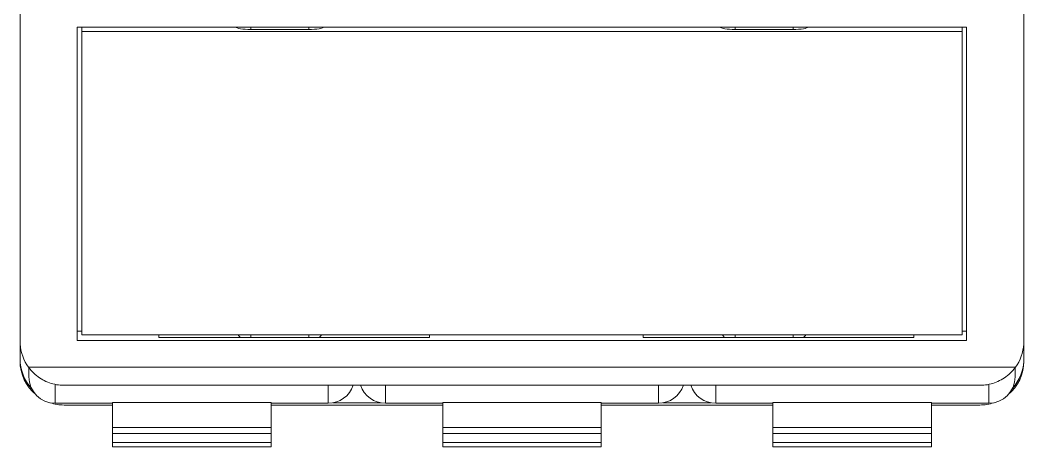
# Model space of a CAD drawing. Header units: millimetres. Extents: x 42151 to 59780, y 37376 to 44547.
# Drawn here: x 47703.09 to 47725.89, y 42631.78 to 42641.47 of the extents above; entities that cross this region are included whole.
import ezdxf

# ---------------------------------------------------------------- set-up
doc = ezdxf.new("R2010")
doc.units = ezdxf.units.MM
doc.set_wipeout_variables(frame=1)
doc.layers.add('000-PI-Oprema', color=30, linetype='Continuous', lineweight=5)

# ---------------------------------------------------------------- blocks, each defined once
blk = doc.blocks.new('3UG5616-1CR20')
at = {"layer": '000-PI-Oprema', "ltscale": 0.25}
for p, q in [((49055.868, 45288.196), (49055.868, 45386.146)), ((49078.668, 45288.643), (49078.668, 45305.724)), ((49057.168, 45295.768), (49077.368, 45295.768)), ((49057.168, 45288.66), (49057.168, 45295.768)), ((49057.268, 45288.79), (49057.268, 45295.768)), ((49057.268, 45295.672), (49077.268, 45295.672)), ((49061.108, 45295.718), (49061.108, 45295.768)), ((49061.108, 45295.718), (49062.428, 45295.718)), ((49062.428, 45295.718), (49062.428, 45295.768)), ((49072.108, 45295.718), (49072.108, 45295.768)), ((49072.108, 45295.718), (49073.428, 45295.718)), ((49073.428, 45295.718), (49073.428, 45295.768)), ((49077.268, 45288.79), (49077.268, 45295.768)), ((49077.368, 45288.66), (49077.368, 45295.768)), ((49057.168, 45288.873), (49057.268, 45288.873)), ((49057.268, 45288.79), (49077.268, 45288.79)), ((49059.018, 45288.728), (49059.018, 45288.79)), ((49061.108, 45288.728), (49061.108, 45288.789)), ((49062.428, 45288.728), (49062.428, 45288.789)), ((49065.168, 45288.728), (49065.168, 45288.79)), ((49070.018, 45288.728), (49070.018, 45288.79)), ((49072.108, 45288.728), (49072.108, 45288.789)), ((49073.428, 45288.728), (49073.428, 45288.789)), ((49076.168, 45288.728), (49076.168, 45288.79)), ((49077.268, 45288.873), (49077.368, 45288.873)), ((49055.871, 45288.575), (49055.868, 45288.643)), ((49055.878, 45288.507), (49055.871, 45288.575)), ((49057.168, 45288.66), (49077.368, 45288.66)), ((49059.018, 45288.728), (49065.168, 45288.728)), ((49070.018, 45288.728), (49076.168, 45288.728)), ((49078.659, 45288.507), (49078.666, 45288.575)), ((49078.666, 45288.575), (49078.668, 45288.643)), ((49078.668, 45288.246), (49078.668, 45288.636)), ((49055.889, 45288.438), (49055.878, 45288.507)), ((49055.907, 45288.369), (49055.889, 45288.438)), ((49055.928, 45288.302), (49055.907, 45288.369)), ((49078.608, 45288.302), (49078.63, 45288.369)), ((49078.63, 45288.369), (49078.647, 45288.438)), ((49078.647, 45288.438), (49078.659, 45288.507)), ((49055.955, 45288.235), (49055.928, 45288.302)), ((49055.986, 45288.172), (49055.955, 45288.235)), ((49056.022, 45288.11), (49055.986, 45288.172)), ((49056.062, 45288.052), (49056.022, 45288.11)), ((49078.475, 45288.052), (49078.514, 45288.11)), ((49078.514, 45288.11), (49078.55, 45288.172)), ((49078.55, 45288.172), (49078.581, 45288.235)), ((49078.581, 45288.235), (49078.608, 45288.302)), ((49078.668, 45288.196), (49078.668, 45288.241)), ((49056.09, 45288.016), (49056.062, 45288.052)), ((49056.062, 45288.052), (49078.475, 45288.052)), ((49056.068, 45287.836), (49056.068, 45288.043)), ((49056.118, 45287.982), (49056.09, 45288.016)), ((49056.147, 45287.95), (49056.118, 45287.982)), ((49056.178, 45287.92), (49056.147, 45287.95)), ((49056.209, 45287.891), (49056.178, 45287.92)), ((49056.242, 45287.863), (49056.209, 45287.891)), ((49078.294, 45287.863), (49078.327, 45287.891)), ((49078.327, 45287.891), (49078.358, 45287.92)), ((49078.358, 45287.92), (49078.389, 45287.95)), ((49078.389, 45287.95), (49078.418, 45287.982)), ((49078.418, 45287.982), (49078.447, 45288.016)), ((49078.447, 45288.016), (49078.475, 45288.052)), ((49078.468, 45287.836), (49078.468, 45288.043)), ((49056.276, 45287.837), (49056.242, 45287.863)), ((49056.311, 45287.813), (49056.276, 45287.837)), ((49056.346, 45287.79), (49056.311, 45287.813)), ((49056.382, 45287.769), (49056.346, 45287.79)), ((49056.419, 45287.749), (49056.382, 45287.769)), ((49056.457, 45287.732), (49056.419, 45287.749)), ((49056.496, 45287.715), (49056.457, 45287.732)), ((49056.534, 45287.701), (49056.496, 45287.715)), ((49056.574, 45287.687), (49056.534, 45287.701)), ((49056.614, 45287.676), (49056.574, 45287.687)), ((49056.655, 45287.666), (49056.614, 45287.676)), ((49056.696, 45287.658), (49056.655, 45287.666)), ((49056.668, 45287.236), (49056.668, 45287.663)), ((49056.738, 45287.652), (49056.696, 45287.658)), ((49056.781, 45287.647), (49056.738, 45287.652)), ((49056.824, 45287.644), (49056.781, 45287.647)), ((49056.868, 45287.643), (49056.824, 45287.644)), ((49056.868, 45287.643), (49077.668, 45287.643)), ((49062.868, 45287.236), (49062.868, 45287.643)), ((49064.168, 45287.236), (49064.168, 45287.643)), ((49070.368, 45287.236), (49070.368, 45287.643)), ((49071.668, 45287.236), (49071.668, 45287.643)), ((49077.668, 45287.643), (49077.712, 45287.644)), ((49077.712, 45287.644), (49077.756, 45287.647)), ((49077.756, 45287.647), (49077.798, 45287.652)), ((49077.798, 45287.652), (49077.84, 45287.658)), ((49077.84, 45287.658), (49077.882, 45287.666)), ((49077.868, 45287.236), (49077.868, 45287.663)), ((49077.882, 45287.666), (49077.922, 45287.676)), ((49077.922, 45287.676), (49077.962, 45287.687)), ((49077.962, 45287.687), (49078.002, 45287.701)), ((49078.002, 45287.701), (49078.041, 45287.715)), ((49078.041, 45287.715), (49078.079, 45287.732)), ((49078.079, 45287.732), (49078.117, 45287.749)), ((49078.117, 45287.749), (49078.154, 45287.769)), ((49078.154, 45287.769), (49078.19, 45287.79)), ((49078.19, 45287.79), (49078.226, 45287.813)), ((49078.226, 45287.813), (49078.26, 45287.837)), ((49078.26, 45287.837), (49078.294, 45287.863)), ((49056.668, 45287.236), (49057.968, 45287.236)), ((49056.868, 45287.196), (49057.968, 45287.196)), ((49057.968, 45287.251), (49061.568, 45287.251)), ((49057.968, 45286.687), (49057.968, 45287.251)), ((49061.568, 45286.687), (49061.568, 45287.251)), ((49061.568, 45287.236), (49062.868, 45287.236)), ((49061.568, 45287.196), (49065.468, 45287.196)), ((49061.568, 45287.196), (49065.468, 45287.196)), ((49062.977, 45287.246), (49064.059, 45287.246)), ((49064.168, 45287.236), (49065.468, 45287.236)), ((49065.468, 45287.251), (49069.068, 45287.251)), ((49065.468, 45286.246), (49065.468, 45287.251)), ((49069.068, 45286.246), (49069.068, 45287.251)), ((49069.068, 45287.236), (49070.368, 45287.236)), ((49069.068, 45287.196), (49072.968, 45287.196)), ((49070.477, 45287.246), (49071.559, 45287.246)), ((49071.668, 45287.236), (49072.968, 45287.236)), ((49072.968, 45287.251), (49076.568, 45287.251)), ((49072.968, 45286.687), (49072.968, 45287.251)), ((49076.568, 45286.687), (49076.568, 45287.251)), ((49076.568, 45287.236), (49077.868, 45287.236)), ((49076.568, 45287.196), (49077.668, 45287.196)), ((49057.968, 45286.687), (49061.568, 45286.687)), ((49057.968, 45286.55), (49057.968, 45286.687)), ((49057.968, 45286.55), (49061.568, 45286.55)), ((49057.968, 45286.346), (49057.968, 45286.55)), ((49061.568, 45286.55), (49061.568, 45286.687)), ((49061.568, 45286.346), (49061.568, 45286.55)), ((49065.468, 45286.687), (49069.068, 45286.687)), ((49065.468, 45286.55), (49069.068, 45286.55)), ((49072.968, 45286.687), (49076.568, 45286.687)), ((49072.968, 45286.55), (49072.968, 45286.687)), ((49072.968, 45286.55), (49076.568, 45286.55)), ((49072.968, 45286.346), (49072.968, 45286.55)), ((49076.568, 45286.55), (49076.568, 45286.687)), ((49076.568, 45286.346), (49076.568, 45286.55)), ((49057.968, 45286.346), (49061.568, 45286.346)), ((49057.968, 45286.246), (49057.968, 45286.346)), ((49061.568, 45286.246), (49061.568, 45286.346)), ((49065.468, 45286.346), (49069.068, 45286.346)), ((49072.968, 45286.346), (49076.568, 45286.346)), ((49072.968, 45286.246), (49072.968, 45286.346)), ((49076.568, 45286.246), (49076.568, 45286.346)), ((49057.968, 45286.246), (49061.568, 45286.246)), ((49065.468, 45286.246), (49069.068, 45286.246)), ((49072.968, 45286.246), (49076.568, 45286.246))]:
    blk.add_line(p, q, dxfattribs=at)
for points in [[(49060.78, 45295.763), (49060.803, 45295.753), (49060.835, 45295.743), (49060.878, 45295.734), (49060.928, 45295.727), (49060.984, 45295.722), (49061.045, 45295.719), (49061.108, 45295.718)], [(49062.428, 45295.718), (49062.491, 45295.719), (49062.552, 45295.722), (49062.608, 45295.727), (49062.659, 45295.734), (49062.701, 45295.743), (49062.734, 45295.753), (49062.756, 45295.763)], [(49071.78, 45295.763), (49071.803, 45295.753), (49071.835, 45295.743), (49071.878, 45295.734), (49071.928, 45295.727), (49071.984, 45295.722), (49072.045, 45295.719), (49072.108, 45295.718)], [(49073.428, 45295.718), (49073.491, 45295.719), (49073.552, 45295.722), (49073.608, 45295.727), (49073.659, 45295.734), (49073.701, 45295.743), (49073.734, 45295.753), (49073.756, 45295.763)]]:
    blk.add_lwpolyline(points, dxfattribs=at)
for centre, radius, start, end in [((49061.108, 45295.673), 0.34, 163.871, 164.6497), ((49062.428, 45295.673), 0.34, 15.3503, 16.129), ((49072.108, 45295.673), 0.34, 163.871, 164.6497), ((49073.428, 45295.673), 0.34, 15.3503, 16.129), ((49061.108, 45288.971), 0.34, 212.189, 225.6194), ((49062.428, 45288.971), 0.34, 314.3806, 327.811), ((49072.108, 45288.971), 0.34, 212.189, 225.6194), ((49073.428, 45288.971), 0.34, 314.3806, 327.811), ((49056.868, 45288.246), 1, 180, 222.3749), ((49056.868, 45288.196), 1, 180, 230.3797), ((49077.668, 45288.196), 1, 309.654, 0), ((49077.668, 45288.246), 1, 317.6396, 0), ((49056.668, 45287.836), 0.6, 180.0001, 270), ((49062.868, 45287.836), 0.6, 270, 341.3015), ((49064.168, 45287.836), 0.6, 198.7439, 270), ((49070.368, 45287.836), 0.6, 270, 341.3015), ((49071.668, 45287.836), 0.6, 198.7439, 270), ((49077.868, 45287.836), 0.6, 270, 359.9999), ((49056.868, 45288.196), 1, 251.5167, 270), ((49077.668, 45288.196), 1, 270, 288.4743)]:
    blk.add_arc(centre, radius, start, end, dxfattribs=at)

msp = doc.modelspace()

# ---------------------------------------------------------------- block references
at = {"layer": '000-PI-Oprema'}
msp.add_blockref('3UG5616-1CR20', (-1352.777, -2654.463), dxfattribs=at)

doc.saveas('drawing.dxf')
